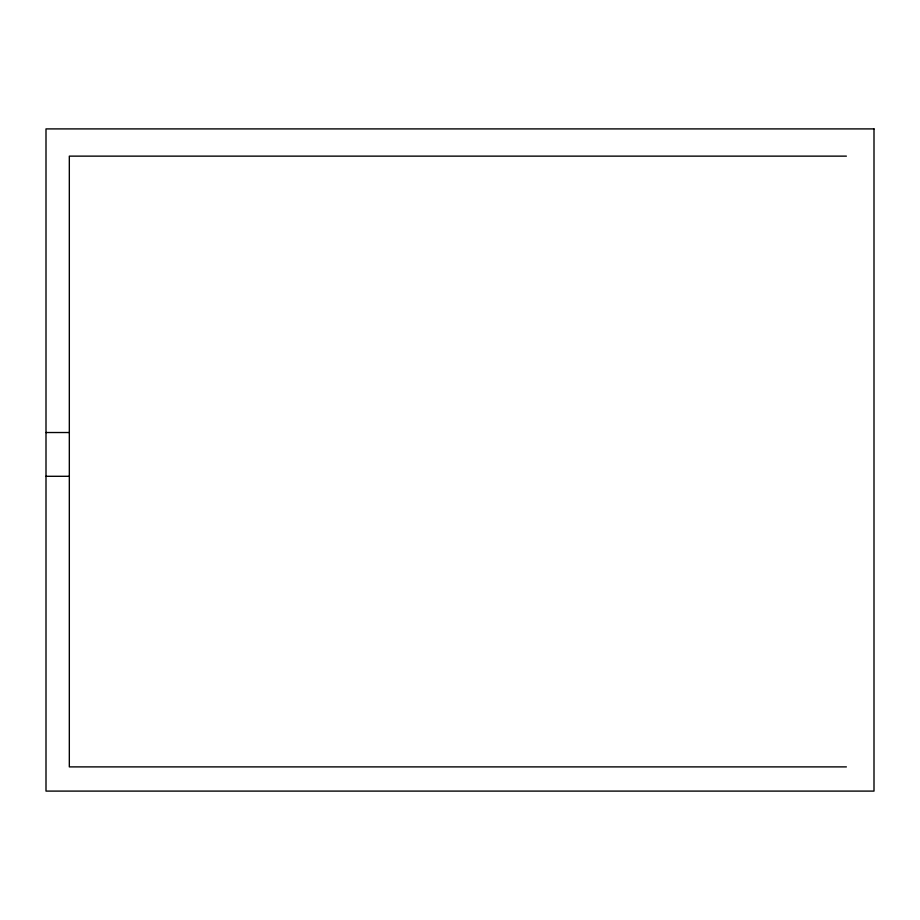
<?xml version="1.0" encoding="UTF-8"?>
<svg xmlns="http://www.w3.org/2000/svg" width="920" height="920" viewBox="0 0 920 920"><rect width="100%" height="100%" fill="white"/><g stroke="black" fill="none" stroke-linecap="round" stroke-linejoin="round"><path stroke-width="1.38" d="M846.388 156.136L69.322 156.136L69.322 766.889L846.388 766.889M46 432.526L69.322 432.526M46 476.296L69.322 476.296M874 128.903L46 128.903L46 791.096L874 791.096L874 128.903"/></g></svg>
